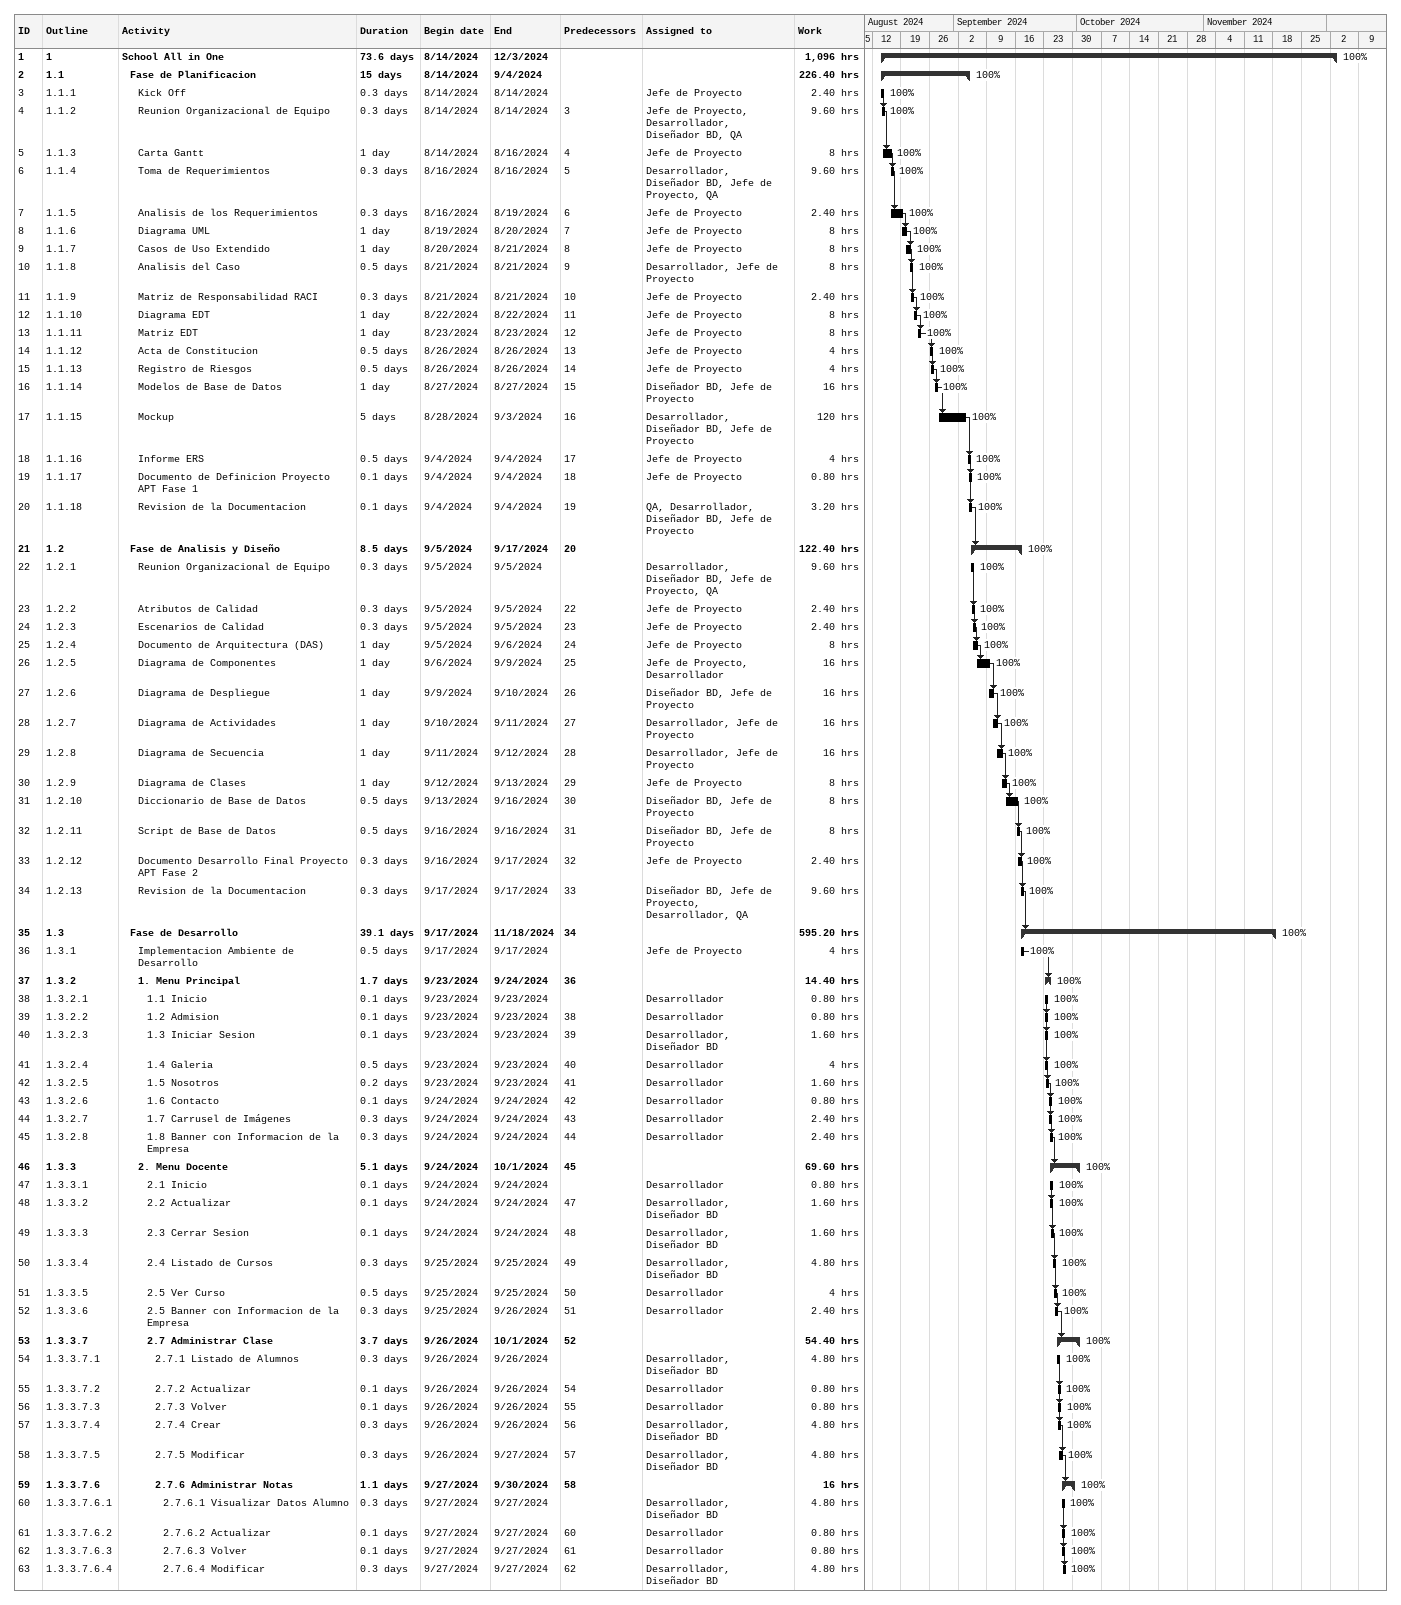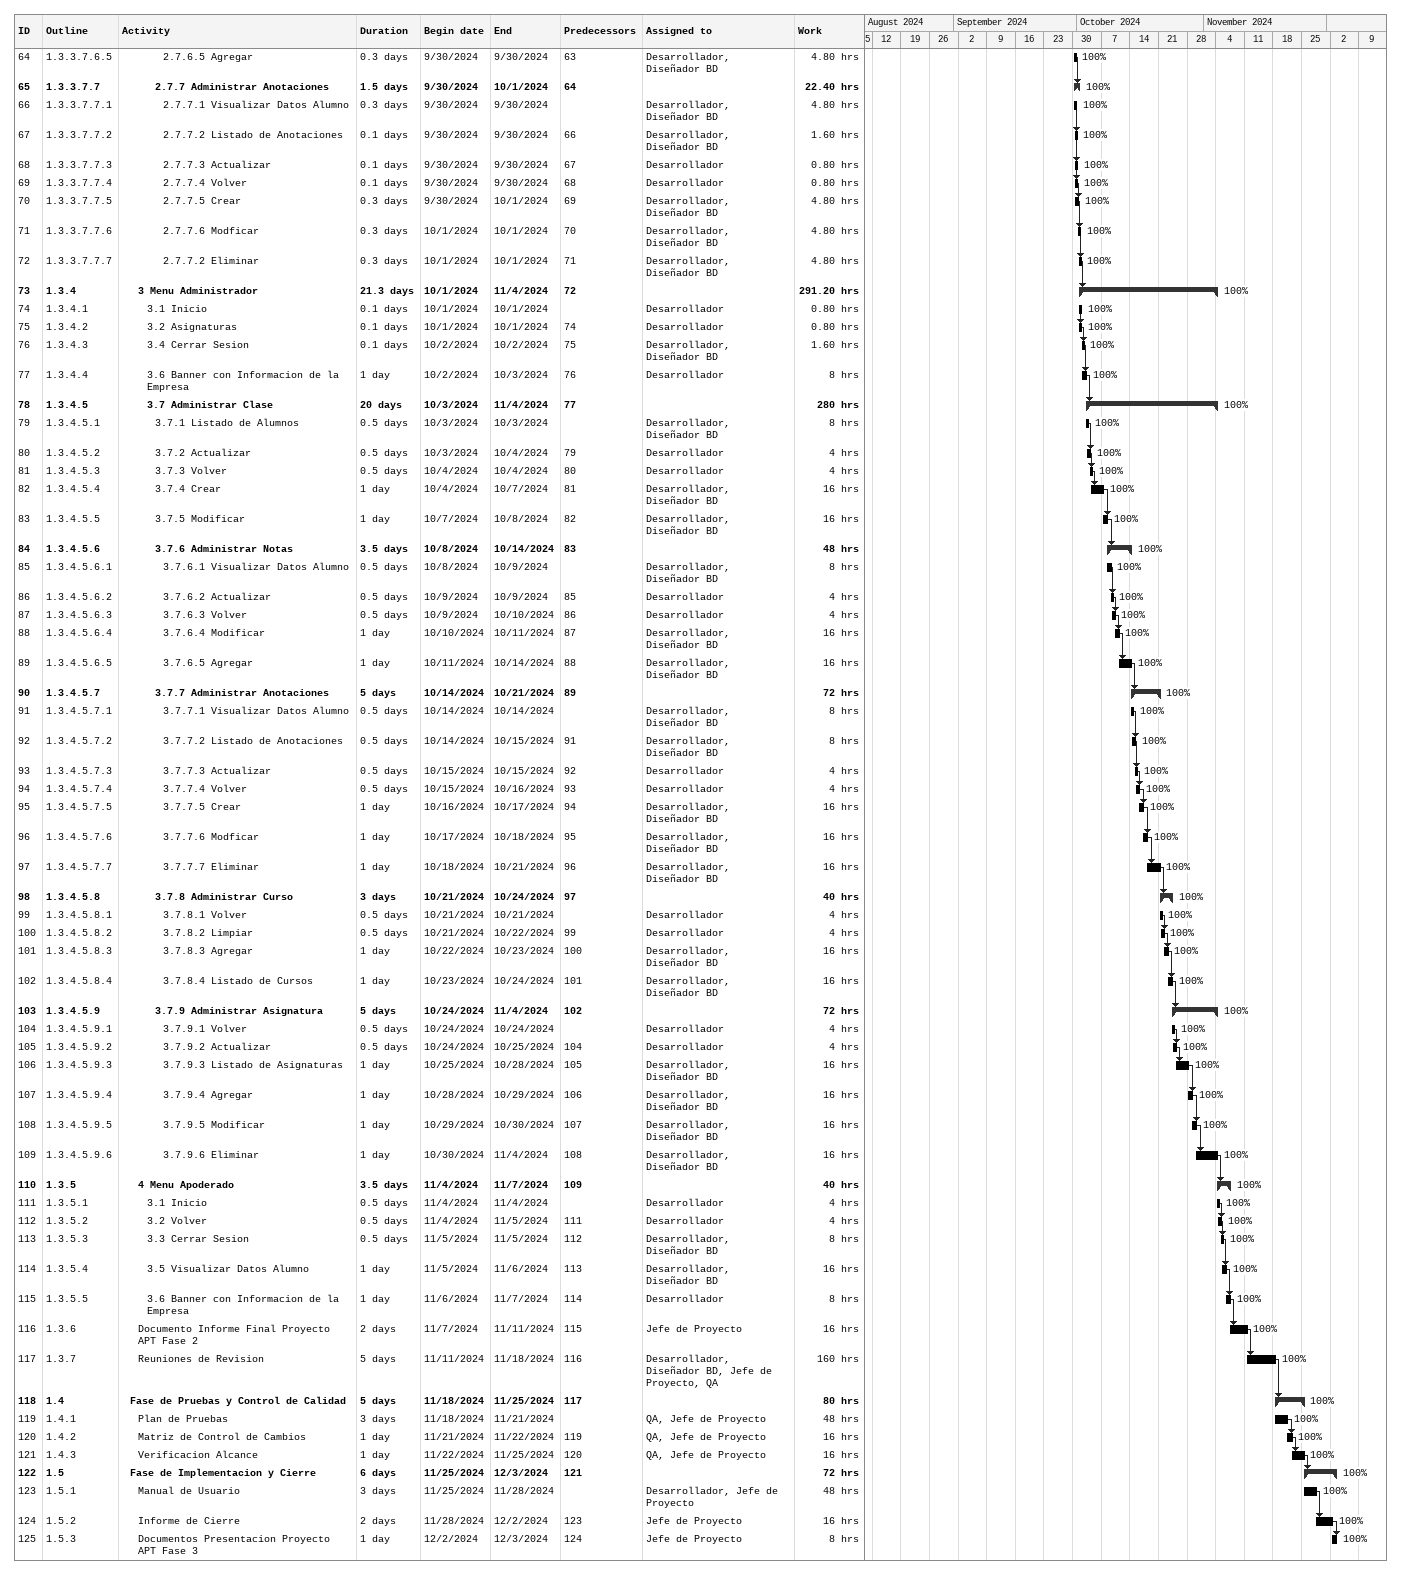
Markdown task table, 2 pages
| ID | WBS | Task | Duration | Start | Finish | Predecessors | Resources | % complete | Work (h) |
|---|---|---|---|---|---|---|---|---|---|
| 1 | 1 | **School All in One** | 73.6d | 2024-08-14 | 2024-12-03 |  |  | 100 | 1096 |
| 2 | 1.1 | **Fase de Planificacion** | 15d | 2024-08-14 | 2024-09-04 |  |  | 100 | 226.40 |
| 3 | 1.1.1 | Kick Off | 0.3d | 2024-08-14 | 2024-08-14 |  | Jefe de Proyecto | 100 | 2.40 |
| 4 | 1.1.2 | Reunion Organizacional de Equipo | 0.3d | 2024-08-14 | 2024-08-14 | 3 | Jefe de Proyecto, Desarrollador, Diseñador BD, QA | 100 | 9.60 |
| 5 | 1.1.3 | Carta Gantt | 1d | 2024-08-14 | 2024-08-16 | 4 | Jefe de Proyecto | 100 | 8 |
| 6 | 1.1.4 | Toma de Requerimientos | 0.3d | 2024-08-16 | 2024-08-16 | 5 | Desarrollador, Diseñador BD, Jefe de Proyecto, QA | 100 | 9.60 |
| 7 | 1.1.5 | Analisis de los Requerimientos | 0.3d | 2024-08-16 | 2024-08-19 | 6 | Jefe de Proyecto | 100 | 2.40 |
| 8 | 1.1.6 | Diagrama UML | 1d | 2024-08-19 | 2024-08-20 | 7 | Jefe de Proyecto | 100 | 8 |
| 9 | 1.1.7 | Casos de Uso Extendido | 1d | 2024-08-20 | 2024-08-21 | 8 | Jefe de Proyecto | 100 | 8 |
| 10 | 1.1.8 | Analisis del Caso | 0.5d | 2024-08-21 | 2024-08-21 | 9 | Desarrollador, Jefe de Proyecto | 100 | 8 |
| 11 | 1.1.9 | Matriz de Responsabilidad RACI | 0.3d | 2024-08-21 | 2024-08-21 | 10 | Jefe de Proyecto | 100 | 2.40 |
| 12 | 1.1.10 | Diagrama EDT | 1d | 2024-08-22 | 2024-08-22 | 11 | Jefe de Proyecto | 100 | 8 |
| 13 | 1.1.11 | Matriz EDT | 1d | 2024-08-23 | 2024-08-23 | 12 | Jefe de Proyecto | 100 | 8 |
| 14 | 1.1.12 | Acta de Constitucion | 0.5d | 2024-08-26 | 2024-08-26 | 13 | Jefe de Proyecto | 100 | 4 |
| 15 | 1.1.13 | Registro de Riesgos | 0.5d | 2024-08-26 | 2024-08-26 | 14 | Jefe de Proyecto | 100 | 4 |
| 16 | 1.1.14 | Modelos de Base de Datos | 1d | 2024-08-27 | 2024-08-27 | 15 | Diseñador BD, Jefe de Proyecto | 100 | 16 |
| 17 | 1.1.15 | Mockup | 5d | 2024-08-28 | 2024-09-03 | 16 | Desarrollador, Diseñador BD, Jefe de Proyecto | 100 | 120 |
| 18 | 1.1.16 | Informe ERS | 0.5d | 2024-09-04 | 2024-09-04 | 17 | Jefe de Proyecto | 100 | 4 |
| 19 | 1.1.17 | Documento de Definicion Proyecto APT Fase 1 | 0.1d | 2024-09-04 | 2024-09-04 | 18 | Jefe de Proyecto | 100 | 0.80 |
| 20 | 1.1.18 | Revision de la Documentacion | 0.1d | 2024-09-04 | 2024-09-04 | 19 | QA, Desarrollador, Diseñador BD, Jefe de Proyecto | 100 | 3.20 |
| 21 | 1.2 | **Fase de Analisis y Diseño** | 8.5d | 2024-09-05 | 2024-09-17 | 20 |  | 100 | 122.40 |
| 22 | 1.2.1 | Reunion Organizacional de Equipo | 0.3d | 2024-09-05 | 2024-09-05 |  | Desarrollador, Diseñador BD, Jefe de Proyecto, QA | 100 | 9.60 |
| 23 | 1.2.2 | Atributos de Calidad | 0.3d | 2024-09-05 | 2024-09-05 | 22 | Jefe de Proyecto | 100 | 2.40 |
| 24 | 1.2.3 | Escenarios de Calidad | 0.3d | 2024-09-05 | 2024-09-05 | 23 | Jefe de Proyecto | 100 | 2.40 |
| 25 | 1.2.4 | Documento de Arquitectura (DAS) | 1d | 2024-09-05 | 2024-09-06 | 24 | Jefe de Proyecto | 100 | 8 |
| 26 | 1.2.5 | Diagrama de Componentes | 1d | 2024-09-06 | 2024-09-09 | 25 | Jefe de Proyecto, Desarrollador | 100 | 16 |
| 27 | 1.2.6 | Diagrama de Despliegue | 1d | 2024-09-09 | 2024-09-10 | 26 | Diseñador BD, Jefe de Proyecto | 100 | 16 |
| 28 | 1.2.7 | Diagrama de Actividades | 1d | 2024-09-10 | 2024-09-11 | 27 | Desarrollador, Jefe de Proyecto | 100 | 16 |
| 29 | 1.2.8 | Diagrama de Secuencia | 1d | 2024-09-11 | 2024-09-12 | 28 | Desarrollador, Jefe de Proyecto | 100 | 16 |
| 30 | 1.2.9 | Diagrama de Clases | 1d | 2024-09-12 | 2024-09-13 | 29 | Jefe de Proyecto | 100 | 8 |
| 31 | 1.2.10 | Diccionario de Base de Datos | 0.5d | 2024-09-13 | 2024-09-16 | 30 | Diseñador BD, Jefe de Proyecto | 100 | 8 |
| 32 | 1.2.11 | Script de Base de Datos | 0.5d | 2024-09-16 | 2024-09-16 | 31 | Diseñador BD, Jefe de Proyecto | 100 | 8 |
| 33 | 1.2.12 | Documento Desarrollo Final Proyecto APT Fase 2 | 0.3d | 2024-09-16 | 2024-09-17 | 32 | Jefe de Proyecto | 100 | 2.40 |
| 34 | 1.2.13 | Revision de la Documentacion | 0.3d | 2024-09-17 | 2024-09-17 | 33 | Diseñador BD, Jefe de Proyecto, Desarrollador, QA | 100 | 9.60 |
| 35 | 1.3 | **Fase de Desarrollo** | 39.1d | 2024-09-17 | 2024-11-18 | 34 |  | 100 | 595.20 |
| 36 | 1.3.1 | Implementacion Ambiente de Desarrollo | 0.5d | 2024-09-17 | 2024-09-17 |  | Jefe de Proyecto | 100 | 4 |
| 37 | 1.3.2 | **1. Menu Principal** | 1.7d | 2024-09-23 | 2024-09-24 | 36 |  | 100 | 14.40 |
| 38 | 1.3.2.1 | 1.1 Inicio | 0.1d | 2024-09-23 | 2024-09-23 |  | Desarrollador | 100 | 0.80 |
| 39 | 1.3.2.2 | 1.2 Admision | 0.1d | 2024-09-23 | 2024-09-23 | 38 | Desarrollador | 100 | 0.80 |
| 40 | 1.3.2.3 | 1.3 Iniciar Sesion | 0.1d | 2024-09-23 | 2024-09-23 | 39 | Desarrollador, Diseñador BD | 100 | 1.60 |
| 41 | 1.3.2.4 | 1.4 Galeria | 0.5d | 2024-09-23 | 2024-09-23 | 40 | Desarrollador | 100 | 4 |
| 42 | 1.3.2.5 | 1.5 Nosotros | 0.2d | 2024-09-23 | 2024-09-23 | 41 | Desarrollador | 100 | 1.60 |
| 43 | 1.3.2.6 | 1.6 Contacto | 0.1d | 2024-09-24 | 2024-09-24 | 42 | Desarrollador | 100 | 0.80 |
| 44 | 1.3.2.7 | 1.7 Carrusel de Imágenes | 0.3d | 2024-09-24 | 2024-09-24 | 43 | Desarrollador | 100 | 2.40 |
| 45 | 1.3.2.8 | 1.8 Banner con Informacion de la Empresa | 0.3d | 2024-09-24 | 2024-09-24 | 44 | Desarrollador | 100 | 2.40 |
| 46 | 1.3.3 | **2. Menu Docente** | 5.1d | 2024-09-24 | 2024-10-01 | 45 |  | 100 | 69.60 |
| 47 | 1.3.3.1 | 2.1 Inicio | 0.1d | 2024-09-24 | 2024-09-24 |  | Desarrollador | 100 | 0.80 |
| 48 | 1.3.3.2 | 2.2 Actualizar | 0.1d | 2024-09-24 | 2024-09-24 | 47 | Desarrollador, Diseñador BD | 100 | 1.60 |
| 49 | 1.3.3.3 | 2.3 Cerrar Sesion | 0.1d | 2024-09-24 | 2024-09-24 | 48 | Desarrollador, Diseñador BD | 100 | 1.60 |
| 50 | 1.3.3.4 | 2.4 Listado de Cursos | 0.3d | 2024-09-25 | 2024-09-25 | 49 | Desarrollador, Diseñador BD | 100 | 4.80 |
| 51 | 1.3.3.5 | 2.5 Ver Curso | 0.5d | 2024-09-25 | 2024-09-25 | 50 | Desarrollador | 100 | 4 |
| 52 | 1.3.3.6 | 2.5 Banner con Informacion de la Empresa | 0.3d | 2024-09-25 | 2024-09-26 | 51 | Desarrollador | 100 | 2.40 |
| 53 | 1.3.3.7 | **2.7 Administrar Clase** | 3.7d | 2024-09-26 | 2024-10-01 | 52 |  | 100 | 54.40 |
| 54 | 1.3.3.7.1 | 2.7.1 Listado de Alumnos | 0.3d | 2024-09-26 | 2024-09-26 |  | Desarrollador, Diseñador BD | 100 | 4.80 |
| 55 | 1.3.3.7.2 | 2.7.2 Actualizar | 0.1d | 2024-09-26 | 2024-09-26 | 54 | Desarrollador | 100 | 0.80 |
| 56 | 1.3.3.7.3 | 2.7.3 Volver | 0.1d | 2024-09-26 | 2024-09-26 | 55 | Desarrollador | 100 | 0.80 |
| 57 | 1.3.3.7.4 | 2.7.4 Crear | 0.3d | 2024-09-26 | 2024-09-26 | 56 | Desarrollador, Diseñador BD | 100 | 4.80 |
| 58 | 1.3.3.7.5 | 2.7.5 Modificar | 0.3d | 2024-09-26 | 2024-09-27 | 57 | Desarrollador, Diseñador BD | 100 | 4.80 |
| 59 | 1.3.3.7.6 | **2.7.6 Administrar Notas** | 1.1d | 2024-09-27 | 2024-09-30 | 58 |  | 100 | 16 |
| 60 | 1.3.3.7.6.1 | 2.7.6.1 Visualizar Datos Alumno | 0.3d | 2024-09-27 | 2024-09-27 |  | Desarrollador, Diseñador BD | 100 | 4.80 |
| 61 | 1.3.3.7.6.2 | 2.7.6.2 Actualizar | 0.1d | 2024-09-27 | 2024-09-27 | 60 | Desarrollador | 100 | 0.80 |
| 62 | 1.3.3.7.6.3 | 2.7.6.3 Volver | 0.1d | 2024-09-27 | 2024-09-27 | 61 | Desarrollador | 100 | 0.80 |
| 63 | 1.3.3.7.6.4 | 2.7.6.4 Modificar | 0.3d | 2024-09-27 | 2024-09-27 | 62 | Desarrollador, Diseñador BD | 100 | 4.80 |
| 64 | 1.3.3.7.6.5 | 2.7.6.5 Agregar | 0.3d | 2024-09-30 | 2024-09-30 | 63 | Desarrollador, Diseñador BD | 100 | 4.80 |
| 65 | 1.3.3.7.7 | **2.7.7 Administrar Anotaciones** | 1.5d | 2024-09-30 | 2024-10-01 | 64 |  | 100 | 22.40 |
| 66 | 1.3.3.7.7.1 | 2.7.7.1 Visualizar Datos Alumno | 0.3d | 2024-09-30 | 2024-09-30 |  | Desarrollador, Diseñador BD | 100 | 4.80 |
| 67 | 1.3.3.7.7.2 | 2.7.7.2 Listado de Anotaciones | 0.1d | 2024-09-30 | 2024-09-30 | 66 | Desarrollador, Diseñador BD | 100 | 1.60 |
| 68 | 1.3.3.7.7.3 | 2.7.7.3 Actualizar | 0.1d | 2024-09-30 | 2024-09-30 | 67 | Desarrollador | 100 | 0.80 |
| 69 | 1.3.3.7.7.4 | 2.7.7.4 Volver | 0.1d | 2024-09-30 | 2024-09-30 | 68 | Desarrollador | 100 | 0.80 |
| 70 | 1.3.3.7.7.5 | 2.7.7.5 Crear | 0.3d | 2024-09-30 | 2024-10-01 | 69 | Desarrollador, Diseñador BD | 100 | 4.80 |
| 71 | 1.3.3.7.7.6 | 2.7.7.6 Modficar | 0.3d | 2024-10-01 | 2024-10-01 | 70 | Desarrollador, Diseñador BD | 100 | 4.80 |
| 72 | 1.3.3.7.7.7 | 2.7.7.2 Eliminar | 0.3d | 2024-10-01 | 2024-10-01 | 71 | Desarrollador, Diseñador BD | 100 | 4.80 |
| 73 | 1.3.4 | **3 Menu Administrador** | 21.3d | 2024-10-01 | 2024-11-04 | 72 |  | 100 | 291.20 |
| 74 | 1.3.4.1 | 3.1 Inicio | 0.1d | 2024-10-01 | 2024-10-01 |  | Desarrollador | 100 | 0.80 |
| 75 | 1.3.4.2 | 3.2 Asignaturas | 0.1d | 2024-10-01 | 2024-10-01 | 74 | Desarrollador | 100 | 0.80 |
| 76 | 1.3.4.3 | 3.4 Cerrar Sesion | 0.1d | 2024-10-02 | 2024-10-02 | 75 | Desarrollador, Diseñador BD | 100 | 1.60 |
| 77 | 1.3.4.4 | 3.6 Banner con Informacion de la Empresa | 1d | 2024-10-02 | 2024-10-03 | 76 | Desarrollador | 100 | 8 |
| 78 | 1.3.4.5 | **3.7 Administrar Clase** | 20d | 2024-10-03 | 2024-11-04 | 77 |  | 100 | 280 |
| 79 | 1.3.4.5.1 | 3.7.1 Listado de Alumnos | 0.5d | 2024-10-03 | 2024-10-03 |  | Desarrollador, Diseñador BD | 100 | 8 |
| 80 | 1.3.4.5.2 | 3.7.2 Actualizar | 0.5d | 2024-10-03 | 2024-10-04 | 79 | Desarrollador | 100 | 4 |
| 81 | 1.3.4.5.3 | 3.7.3 Volver | 0.5d | 2024-10-04 | 2024-10-04 | 80 | Desarrollador | 100 | 4 |
| 82 | 1.3.4.5.4 | 3.7.4 Crear | 1d | 2024-10-04 | 2024-10-07 | 81 | Desarrollador, Diseñador BD | 100 | 16 |
| 83 | 1.3.4.5.5 | 3.7.5 Modificar | 1d | 2024-10-07 | 2024-10-08 | 82 | Desarrollador, Diseñador BD | 100 | 16 |
| 84 | 1.3.4.5.6 | **3.7.6 Administrar Notas** | 3.5d | 2024-10-08 | 2024-10-14 | 83 |  | 100 | 48 |
| 85 | 1.3.4.5.6.1 | 3.7.6.1 Visualizar Datos Alumno | 0.5d | 2024-10-08 | 2024-10-09 |  | Desarrollador, Diseñador BD | 100 | 8 |
| 86 | 1.3.4.5.6.2 | 3.7.6.2 Actualizar | 0.5d | 2024-10-09 | 2024-10-09 | 85 | Desarrollador | 100 | 4 |
| 87 | 1.3.4.5.6.3 | 3.7.6.3 Volver | 0.5d | 2024-10-09 | 2024-10-10 | 86 | Desarrollador | 100 | 4 |
| 88 | 1.3.4.5.6.4 | 3.7.6.4 Modificar | 1d | 2024-10-10 | 2024-10-11 | 87 | Desarrollador, Diseñador BD | 100 | 16 |
| 89 | 1.3.4.5.6.5 | 3.7.6.5 Agregar | 1d | 2024-10-11 | 2024-10-14 | 88 | Desarrollador, Diseñador BD | 100 | 16 |
| 90 | 1.3.4.5.7 | **3.7.7 Administrar Anotaciones** | 5d | 2024-10-14 | 2024-10-21 | 89 |  | 100 | 72 |
| 91 | 1.3.4.5.7.1 | 3.7.7.1 Visualizar Datos Alumno | 0.5d | 2024-10-14 | 2024-10-14 |  | Desarrollador, Diseñador BD | 100 | 8 |
| 92 | 1.3.4.5.7.2 | 3.7.7.2 Listado de Anotaciones | 0.5d | 2024-10-14 | 2024-10-15 | 91 | Desarrollador, Diseñador BD | 100 | 8 |
| 93 | 1.3.4.5.7.3 | 3.7.7.3 Actualizar | 0.5d | 2024-10-15 | 2024-10-15 | 92 | Desarrollador | 100 | 4 |
| 94 | 1.3.4.5.7.4 | 3.7.7.4 Volver | 0.5d | 2024-10-15 | 2024-10-16 | 93 | Desarrollador | 100 | 4 |
| 95 | 1.3.4.5.7.5 | 3.7.7.5 Crear | 1d | 2024-10-16 | 2024-10-17 | 94 | Desarrollador, Diseñador BD | 100 | 16 |
| 96 | 1.3.4.5.7.6 | 3.7.7.6 Modficar | 1d | 2024-10-17 | 2024-10-18 | 95 | Desarrollador, Diseñador BD | 100 | 16 |
| 97 | 1.3.4.5.7.7 | 3.7.7.7 Eliminar | 1d | 2024-10-18 | 2024-10-21 | 96 | Desarrollador, Diseñador BD | 100 | 16 |
| 98 | 1.3.4.5.8 | **3.7.8 Administrar Curso** | 3d | 2024-10-21 | 2024-10-24 | 97 |  | 100 | 40 |
| 99 | 1.3.4.5.8.1 | 3.7.8.1 Volver | 0.5d | 2024-10-21 | 2024-10-21 |  | Desarrollador | 100 | 4 |
| 100 | 1.3.4.5.8.2 | 3.7.8.2 Limpiar | 0.5d | 2024-10-21 | 2024-10-22 | 99 | Desarrollador | 100 | 4 |
| 101 | 1.3.4.5.8.3 | 3.7.8.3 Agregar | 1d | 2024-10-22 | 2024-10-23 | 100 | Desarrollador, Diseñador BD | 100 | 16 |
| 102 | 1.3.4.5.8.4 | 3.7.8.4 Listado de Cursos | 1d | 2024-10-23 | 2024-10-24 | 101 | Desarrollador, Diseñador BD | 100 | 16 |
| 103 | 1.3.4.5.9 | **3.7.9 Administrar Asignatura** | 5d | 2024-10-24 | 2024-11-04 | 102 |  | 100 | 72 |
| 104 | 1.3.4.5.9.1 | 3.7.9.1 Volver | 0.5d | 2024-10-24 | 2024-10-24 |  | Desarrollador | 100 | 4 |
| 105 | 1.3.4.5.9.2 | 3.7.9.2 Actualizar | 0.5d | 2024-10-24 | 2024-10-25 | 104 | Desarrollador | 100 | 4 |
| 106 | 1.3.4.5.9.3 | 3.7.9.3 Listado de Asignaturas | 1d | 2024-10-25 | 2024-10-28 | 105 | Desarrollador, Diseñador BD | 100 | 16 |
| 107 | 1.3.4.5.9.4 | 3.7.9.4 Agregar | 1d | 2024-10-28 | 2024-10-29 | 106 | Desarrollador, Diseñador BD | 100 | 16 |
| 108 | 1.3.4.5.9.5 | 3.7.9.5 Modificar | 1d | 2024-10-29 | 2024-10-30 | 107 | Desarrollador, Diseñador BD | 100 | 16 |
| 109 | 1.3.4.5.9.6 | 3.7.9.6 Eliminar | 1d | 2024-10-30 | 2024-11-04 | 108 | Desarrollador, Diseñador BD | 100 | 16 |
| 110 | 1.3.5 | **4 Menu Apoderado** | 3.5d | 2024-11-04 | 2024-11-07 | 109 |  | 100 | 40 |
| 111 | 1.3.5.1 | 3.1 Inicio | 0.5d | 2024-11-04 | 2024-11-04 |  | Desarrollador | 100 | 4 |
| 112 | 1.3.5.2 | 3.2 Volver | 0.5d | 2024-11-04 | 2024-11-05 | 111 | Desarrollador | 100 | 4 |
| 113 | 1.3.5.3 | 3.3 Cerrar Sesion | 0.5d | 2024-11-05 | 2024-11-05 | 112 | Desarrollador, Diseñador BD | 100 | 8 |
| 114 | 1.3.5.4 | 3.5 Visualizar Datos Alumno | 1d | 2024-11-05 | 2024-11-06 | 113 | Desarrollador, Diseñador BD | 100 | 16 |
| 115 | 1.3.5.5 | 3.6 Banner con Informacion de la Empresa | 1d | 2024-11-06 | 2024-11-07 | 114 | Desarrollador | 100 | 8 |
| 116 | 1.3.6 | Documento Informe Final Proyecto APT Fase 2 | 2d | 2024-11-07 | 2024-11-11 | 115 | Jefe de Proyecto | 100 | 16 |
| 117 | 1.3.7 | Reuniones de Revision | 5d | 2024-11-11 | 2024-11-18 | 116 | Desarrollador, Diseñador BD, Jefe de Proyecto, QA | 100 | 160 |
| 118 | 1.4 | **Fase de Pruebas y Control de Calidad** | 5d | 2024-11-18 | 2024-11-25 | 117 |  | 100 | 80 |
| 119 | 1.4.1 | Plan de Pruebas | 3d | 2024-11-18 | 2024-11-21 |  | QA, Jefe de Proyecto | 100 | 48 |
| 120 | 1.4.2 | Matriz de Control de Cambios | 1d | 2024-11-21 | 2024-11-22 | 119 | QA, Jefe de Proyecto | 100 | 16 |
| 121 | 1.4.3 | Verificacion Alcance | 1d | 2024-11-22 | 2024-11-25 | 120 | QA, Jefe de Proyecto | 100 | 16 |
| 122 | 1.5 | **Fase de Implementacion y Cierre** | 6d | 2024-11-25 | 2024-12-03 | 121 |  | 100 | 72 |
| 123 | 1.5.1 | Manual de Usuario | 3d | 2024-11-25 | 2024-11-28 |  | Desarrollador, Jefe de Proyecto | 100 | 48 |
| 124 | 1.5.2 | Informe de Cierre | 2d | 2024-11-28 | 2024-12-02 | 123 | Jefe de Proyecto | 100 | 16 |
| 125 | 1.5.3 | Documentos Presentacion Proyecto APT Fase 3 | 1d | 2024-12-02 | 2024-12-03 | 124 | Jefe de Proyecto | 100 | 8 |
